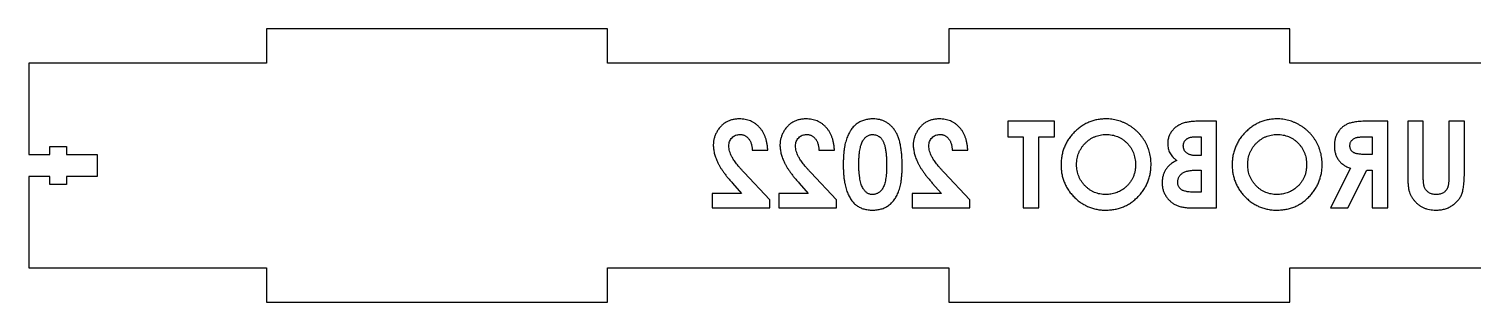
# Model space of a CAD drawing. Header units: millimetres. Extents: x -124 to 296, y -3 to 37.
# Drawn here: x -123.6 to 87.9, y -3.1 to 36.9 of the extents above; entities that cross this region are included whole.
import ezdxf

# ---------------------------------------------------------------- set-up
doc = ezdxf.new("R2010")
doc.units = ezdxf.units.MM

msp = doc.modelspace()

# ---------------------------------------------------------------- linework, layer by layer
at = {"color": 7, "linetype": 'Continuous', "lineweight": 25}
for p, q in [((-88.84, 36.88), (-88.84, 31.88)), ((-38.84, 36.88), (-88.84, 36.88)), ((-38.84, 31.88), (-38.84, 36.88)), ((11.16, 36.88), (11.16, 31.88)), ((61.16, 36.88), (11.16, 36.88)), ((61.16, 31.88), (61.16, 36.88)), ((-123.64, 31.88), (-123.64, 18.48)), ((-88.84, 31.88), (-123.64, 31.88)), ((11.16, 31.88), (-38.84, 31.88)), ((111.16, 31.88), (61.16, 31.88)), ((26.65, 23.37), (19.81, 23.37)), ((19.81, 23.37), (19.81, 21.09)), ((26.65, 21.09), (26.65, 23.37)), ((50.42, 23.37), (48.38, 23.37)), ((50.42, 10.67), (50.42, 23.37)), ((75.49, 23.37), (72.84, 23.37)), ((75.49, 10.67), (75.49, 23.37)), ((80.7, 23.37), (78.42, 23.37)), ((78.42, 23.37), (78.42, 15.8)), ((80.7, 15.41), (80.7, 23.37)), ((86.73, 23.37), (84.45, 23.37)), ((84.45, 23.37), (84.45, 15.11)), ((86.73, 15.8), (86.73, 23.37)), ((-120.56, 19.68), (-118.14, 19.68)), ((-120.56, 18.48), (-120.56, 19.68)), ((-118.14, 19.68), (-118.14, 18.48)), ((-17.64, 19.14), (-15.36, 19.14)), ((-7.87, 19.14), (-5.59, 19.14)), ((11.67, 19.14), (13.95, 19.14)), ((19.81, 21.09), (22.09, 21.09)), ((22.09, 21.09), (22.09, 10.67)), ((24.37, 21.09), (26.65, 21.09)), ((24.37, 10.67), (24.37, 21.09)), ((47.42, 21.09), (48.14, 21.09)), ((48.14, 21.09), (48.14, 18.32)), ((72.44, 21.09), (73.21, 21.09)), ((73.21, 21.09), (73.21, 18.49)), ((-123.64, 18.48), (-120.56, 18.48)), ((-118.14, 18.48), (-113.64, 18.48)), ((-113.64, 18.48), (-113.64, 15.28)), ((48.14, 18.32), (47.53, 18.32)), ((73.21, 18.49), (72.33, 18.49)), ((-123.64, 15.28), (-123.64, 1.88)), ((-120.56, 15.28), (-123.64, 15.28)), ((-120.56, 14.08), (-120.56, 15.28)), ((-118.14, 15.28), (-118.14, 14.08)), ((-113.64, 15.28), (-118.14, 15.28)), ((-15.04, 11.83), (-18.8, 15.83)), ((-5.27, 11.83), (-9.03, 15.83)), ((14.27, 11.83), (10.51, 15.83)), ((47.59, 16.21), (48.14, 16.21)), ((48.14, 16.21), (48.14, 12.95)), ((70.04, 16.47), (67.11, 10.67)), ((69.64, 10.67), (72.44, 16.21)), ((72.44, 16.21), (73.21, 16.21)), ((73.21, 16.21), (73.21, 10.67)), ((-118.14, 14.08), (-120.56, 14.08)), ((-19.23, 12.79), (-23.5, 12.79)), ((-23.5, 12.79), (-23.5, 10.67)), ((-20.55, 14.31), (-19.23, 12.79)), ((-9.46, 12.79), (-13.73, 12.79)), ((-13.73, 12.79), (-13.73, 10.67)), ((-10.78, 14.31), (-9.46, 12.79)), ((10.08, 12.79), (5.81, 12.79)), ((5.81, 12.79), (5.81, 10.67)), ((8.75, 14.31), (10.08, 12.79)), ((48.14, 12.95), (47.48, 12.95)), ((-23.5, 10.67), (-15.04, 10.67)), ((-15.04, 10.67), (-15.04, 11.83)), ((-13.73, 10.67), (-5.27, 10.67)), ((-5.27, 10.67), (-5.27, 11.83)), ((5.81, 10.67), (14.27, 10.67)), ((14.27, 10.67), (14.27, 11.83)), ((22.09, 10.67), (24.37, 10.67)), ((46.85, 10.67), (50.42, 10.67)), ((67.11, 10.67), (69.64, 10.67)), ((73.21, 10.67), (75.49, 10.67)), ((-123.64, 1.88), (-88.84, 1.88)), ((-88.84, 1.88), (-88.84, -3.12)), ((-38.84, 1.88), (11.16, 1.88)), ((-38.84, -3.12), (-38.84, 1.88)), ((11.16, 1.88), (11.16, -3.12)), ((61.16, 1.88), (111.16, 1.88)), ((61.16, -3.12), (61.16, 1.88)), ((-88.84, -3.12), (-38.84, -3.12)), ((11.16, -3.12), (61.16, -3.12))]:
    msp.add_line(p, q, dxfattribs=at)
for points, knots in [([(-19.53, 23.7), (-19.71, 23.69), (-20.06, 23.68), (-20.57, 23.59), (-21.04, 23.43), (-21.48, 23.21), (-21.89, 22.94), (-22.25, 22.61), (-22.57, 22.22), (-22.84, 21.78), (-23.06, 21.32), (-23.22, 20.85), (-23.32, 20.37), (-23.33, 20.05), (-23.34, 19.89)], [0, 0, 0, 0, 0.089615, 0.174949, 0.257548, 0.338901, 0.420053, 0.501401, 0.584252, 0.67037, 0.756473, 0.839207, 0.92012, 1, 1, 1, 1]), ([(-15.36, 19.14), (-15.37, 19.31), (-15.39, 19.65), (-15.47, 20.14), (-15.57, 20.6), (-15.71, 21.03), (-15.88, 21.44), (-16.08, 21.82), (-16.32, 22.16), (-16.59, 22.48), (-16.88, 22.77), (-17.2, 23.02), (-17.54, 23.23), (-17.9, 23.4), (-18.28, 23.54), (-18.68, 23.63), (-19.1, 23.69), (-19.38, 23.69), (-19.53, 23.7)], [0, 0, 0, 0, 0.0749399, 0.1464281, 0.214753, 0.2804215, 0.3436044, 0.4055426, 0.4661995, 0.5265381, 0.5859019, 0.6440896, 0.7016131, 0.7587536, 0.8166294, 0.8756555, 0.9366243, 1, 1, 1, 1]), ([(-9.76, 23.7), (-9.94, 23.69), (-10.29, 23.68), (-10.8, 23.59), (-11.27, 23.43), (-11.71, 23.21), (-12.12, 22.94), (-12.48, 22.61), (-12.8, 22.22), (-13.07, 21.78), (-13.29, 21.32), (-13.45, 20.85), (-13.55, 20.37), (-13.56, 20.05), (-13.57, 19.89)], [0, 0, 0, 0, 0.089615, 0.174949, 0.257548, 0.338901, 0.420053, 0.501401, 0.584252, 0.67037, 0.756473, 0.839207, 0.92012, 1, 1, 1, 1]), ([(-5.59, 19.14), (-5.6, 19.31), (-5.62, 19.65), (-5.7, 20.14), (-5.8, 20.6), (-5.94, 21.03), (-6.11, 21.44), (-6.31, 21.82), (-6.55, 22.16), (-6.82, 22.48), (-7.11, 22.77), (-7.43, 23.02), (-7.77, 23.23), (-8.13, 23.4), (-8.51, 23.54), (-8.91, 23.63), (-9.33, 23.69), (-9.61, 23.69), (-9.76, 23.7)], [0, 0, 0, 0, 0.07494, 0.146428, 0.214753, 0.280422, 0.343604, 0.405543, 0.466199, 0.526538, 0.585902, 0.64409, 0.701613, 0.758754, 0.816629, 0.875655, 0.936624, 1, 1, 1, 1]), ([(0.06, 23.7), (-0.05, 23.7), (-0.26, 23.69), (-0.58, 23.66), (-0.89, 23.6), (-1.19, 23.53), (-1.47, 23.43), (-1.75, 23.32), (-2.01, 23.18), (-2.26, 23.02), (-2.5, 22.83), (-2.72, 22.63), (-2.93, 22.4), (-3.12, 22.15), (-3.3, 21.88), (-3.47, 21.58), (-3.62, 21.26), (-3.76, 20.92), (-3.89, 20.55), (-4, 20.15), (-4.09, 19.71), (-4.16, 19.24), (-4.22, 18.73), (-4.26, 18.19), (-4.29, 17.61), (-4.29, 17.22), (-4.29, 17.02)], [0, 0, 0, 0, 0.036635, 0.072034, 0.106626, 0.140306, 0.173619, 0.206426, 0.239067, 0.271883, 0.30484, 0.338529, 0.372616, 0.407548, 0.443719, 0.481312, 0.520113, 0.560913, 0.604025, 0.650075, 0.699572, 0.752363, 0.808789, 0.868954, 0.932675, 1, 1, 1, 1]), ([(3.3, 21.97), (3.2, 22.11), (3.01, 22.38), (2.67, 22.73), (2.31, 23.03), (1.91, 23.27), (1.49, 23.47), (1.04, 23.6), (0.56, 23.68), (0.23, 23.69), (0.06, 23.7)], [0, 0, 0, 0, 0.132314, 0.2587, 0.380912, 0.500535, 0.620923, 0.742376, 0.868281, 1, 1, 1, 1]), ([(9.78, 23.7), (9.6, 23.69), (9.25, 23.68), (8.74, 23.59), (8.27, 23.43), (7.82, 23.21), (7.42, 22.94), (7.06, 22.61), (6.74, 22.22), (6.47, 21.78), (6.25, 21.32), (6.09, 20.85), (5.98, 20.37), (5.97, 20.05), (5.97, 19.89)], [0, 0, 0, 0, 0.089615, 0.174949, 0.257548, 0.338901, 0.420053, 0.501401, 0.584252, 0.67037, 0.756473, 0.839207, 0.92012, 1, 1, 1, 1]), ([(13.95, 19.14), (13.94, 19.31), (13.92, 19.65), (13.84, 20.14), (13.74, 20.6), (13.6, 21.03), (13.43, 21.44), (13.23, 21.82), (12.99, 22.16), (12.72, 22.48), (12.42, 22.77), (12.11, 23.02), (11.77, 23.23), (11.41, 23.4), (11.03, 23.54), (10.63, 23.63), (10.21, 23.69), (9.93, 23.69), (9.78, 23.7)], [0, 0, 0, 0, 0.0749399, 0.1464281, 0.214753, 0.2804215, 0.3436044, 0.4055426, 0.4661995, 0.5265381, 0.5859019, 0.6440896, 0.7016131, 0.7587536, 0.8166294, 0.8756555, 0.9366243, 1, 1, 1, 1]), ([(34.19, 23.7), (33.97, 23.69), (33.54, 23.68), (32.89, 23.59), (32.28, 23.43), (31.68, 23.22), (31.11, 22.94), (30.57, 22.6), (30.05, 22.2), (29.55, 21.75), (29.1, 21.25), (28.71, 20.72), (28.37, 20.17), (28.1, 19.58), (27.88, 18.97), (27.74, 18.33), (27.64, 17.67), (27.63, 17.21), (27.62, 16.98)], [0, 0, 0, 0, 0.063396, 0.125157, 0.185649, 0.245977, 0.306108, 0.367351, 0.429902, 0.49454, 0.559373, 0.62241, 0.684357, 0.745807, 0.80743, 0.869996, 0.933928, 1, 1, 1, 1]), ([(40.81, 17.03), (40.81, 17.18), (40.81, 17.48), (40.76, 17.92), (40.69, 18.35), (40.59, 18.78), (40.47, 19.19), (40.32, 19.6), (40.14, 19.99), (39.94, 20.38), (39.71, 20.75), (39.45, 21.11), (39.18, 21.44), (38.89, 21.75), (38.57, 22.04), (38.24, 22.32), (37.89, 22.57), (37.51, 22.81), (37.13, 23.02), (36.73, 23.2), (36.32, 23.35), (35.91, 23.48), (35.49, 23.58), (35.07, 23.65), (34.63, 23.69), (34.34, 23.7), (34.19, 23.7)], [0, 0, 0, 0, 0.0431143, 0.0856828, 0.1275943, 0.1690586, 0.210432, 0.2518112, 0.2934438, 0.3353809, 0.3774766, 0.4186885, 0.459873, 0.5008729, 0.5418728, 0.5832118, 0.6247632, 0.6669876, 0.7093697, 0.7511027, 0.7925684, 0.8335451, 0.8748274, 0.9160177, 0.9578592, 1, 1, 1, 1]), ([(48.38, 23.37), (48.24, 23.37), (47.96, 23.37), (47.57, 23.36), (47.2, 23.34), (46.86, 23.32), (46.55, 23.28), (46.27, 23.25), (46.02, 23.2), (45.87, 23.16), (45.79, 23.15)], [0, 0, 0, 0, 0.1639957, 0.3173286, 0.4580599, 0.5891584, 0.707952, 0.816322, 0.9135847, 1, 1, 1, 1]), ([(59.27, 23.7), (59.05, 23.69), (58.61, 23.68), (57.97, 23.59), (57.35, 23.43), (56.76, 23.22), (56.19, 22.94), (55.64, 22.6), (55.12, 22.2), (54.63, 21.75), (54.18, 21.25), (53.78, 20.72), (53.45, 20.17), (53.17, 19.58), (52.96, 18.97), (52.81, 18.33), (52.71, 17.67), (52.7, 17.21), (52.7, 16.98)], [0, 0, 0, 0, 0.063396, 0.125157, 0.185649, 0.245977, 0.306108, 0.367351, 0.429902, 0.49454, 0.559373, 0.62241, 0.684357, 0.745807, 0.80743, 0.869996, 0.933928, 1, 1, 1, 1]), ([(65.89, 17.03), (65.88, 17.18), (65.88, 17.48), (65.83, 17.92), (65.77, 18.35), (65.67, 18.78), (65.55, 19.19), (65.39, 19.6), (65.22, 19.99), (65.01, 20.38), (64.78, 20.75), (64.53, 21.11), (64.26, 21.44), (63.96, 21.75), (63.65, 22.04), (63.32, 22.32), (62.96, 22.57), (62.59, 22.81), (62.2, 23.02), (61.8, 23.2), (61.4, 23.35), (60.99, 23.48), (60.57, 23.58), (60.14, 23.65), (59.71, 23.69), (59.41, 23.7), (59.27, 23.7)], [0, 0, 0, 0, 0.043114, 0.085683, 0.127594, 0.169059, 0.210432, 0.251811, 0.293444, 0.335381, 0.377477, 0.418688, 0.459873, 0.500873, 0.541873, 0.583212, 0.624763, 0.666988, 0.70937, 0.751103, 0.792568, 0.833545, 0.874827, 0.916018, 0.957859, 1, 1, 1, 1]), ([(72.84, 23.37), (72.66, 23.37), (72.32, 23.37), (71.84, 23.35), (71.39, 23.32), (70.98, 23.28), (70.61, 23.23), (70.28, 23.17), (69.99, 23.1), (69.73, 23.01), (69.5, 22.91), (69.29, 22.79), (69.08, 22.66), (68.89, 22.52), (68.71, 22.36), (68.54, 22.18), (68.38, 21.99), (68.24, 21.78), (68.11, 21.56), (67.99, 21.34), (67.9, 21.1), (67.81, 20.85), (67.75, 20.59), (67.71, 20.32), (67.68, 20.05), (67.68, 19.86), (67.68, 19.76)], [0, 0, 0, 0, 0.072889, 0.1401861, 0.2022774, 0.2588951, 0.3104829, 0.3570952, 0.3985136, 0.4350375, 0.4692515, 0.502805, 0.5362104, 0.5693794, 0.6028015, 0.6366658, 0.6709287, 0.705803, 0.7411891, 0.7763043, 0.8120043, 0.847969, 0.8845218, 0.9219742, 0.9601982, 1, 1, 1, 1]), ([(-21.06, 19.73), (-21.06, 19.85), (-21.05, 20.07), (-20.95, 20.4), (-20.81, 20.69), (-20.6, 20.95), (-20.35, 21.16), (-20.07, 21.31), (-19.74, 21.4), (-19.52, 21.41), (-19.4, 21.42)], [0, 0, 0, 0, 0.132755, 0.257234, 0.378601, 0.501406, 0.623942, 0.743642, 0.868121, 1, 1, 1, 1]), ([(-19.4, 21.42), (-19.34, 21.42), (-19.22, 21.41), (-19.05, 21.38), (-18.88, 21.33), (-18.72, 21.27), (-18.57, 21.18), (-18.43, 21.07), (-18.29, 20.95), (-18.16, 20.8), (-18.05, 20.65), (-17.94, 20.47), (-17.86, 20.28), (-17.78, 20.08), (-17.73, 19.86), (-17.68, 19.63), (-17.65, 19.39), (-17.64, 19.22), (-17.64, 19.14)], [0, 0, 0, 0, 0.0564669, 0.1111641, 0.1649371, 0.2183218, 0.2723929, 0.3279763, 0.3852911, 0.4449029, 0.5068438, 0.5694882, 0.6341532, 0.7009761, 0.7708975, 0.8436256, 0.9196597, 1, 1, 1, 1]), ([(-11.29, 19.73), (-11.29, 19.85), (-11.28, 20.07), (-11.18, 20.4), (-11.04, 20.69), (-10.83, 20.95), (-10.58, 21.16), (-10.3, 21.31), (-9.97, 21.4), (-9.75, 21.41), (-9.63, 21.42)], [0, 0, 0, 0, 0.132755, 0.257234, 0.378601, 0.501406, 0.623942, 0.743642, 0.868121, 1, 1, 1, 1]), ([(-9.63, 21.42), (-9.57, 21.42), (-9.45, 21.41), (-9.28, 21.38), (-9.11, 21.33), (-8.95, 21.27), (-8.8, 21.18), (-8.66, 21.07), (-8.52, 20.95), (-8.39, 20.8), (-8.28, 20.65), (-8.18, 20.47), (-8.09, 20.28), (-8.01, 20.08), (-7.96, 19.86), (-7.91, 19.63), (-7.88, 19.39), (-7.88, 19.22), (-7.87, 19.14)], [0, 0, 0, 0, 0.056467, 0.111164, 0.164937, 0.218322, 0.272393, 0.327976, 0.385291, 0.444903, 0.506844, 0.569488, 0.634153, 0.700976, 0.770897, 0.843626, 0.91966, 1, 1, 1, 1]), ([(-2.01, 17.02), (-2.01, 17.22), (-2.01, 17.6), (-1.98, 18.16), (-1.94, 18.66), (-1.88, 19.12), (-1.8, 19.52), (-1.7, 19.89), (-1.59, 20.2), (-1.46, 20.46), (-1.31, 20.69), (-1.15, 20.88), (-0.99, 21.05), (-0.81, 21.18), (-0.62, 21.29), (-0.42, 21.36), (-0.21, 21.41), (-0.07, 21.41), (0.01, 21.42)], [0, 0, 0, 0, 0.112115, 0.215802, 0.310203, 0.395993, 0.47341, 0.542778, 0.604548, 0.659357, 0.708764, 0.755356, 0.798687, 0.840017, 0.880203, 0.919733, 0.959049, 1, 1, 1, 1]), ([(0.01, 21.42), (0.11, 21.41), (0.3, 21.4), (0.59, 21.33), (0.85, 21.2), (1.06, 21.06), (1.21, 20.92), (1.32, 20.79), (1.42, 20.65), (1.51, 20.49), (1.6, 20.31), (1.68, 20.11), (1.75, 19.9), (1.81, 19.67), (1.87, 19.41), (1.92, 19.13), (1.97, 18.82), (2, 18.49), (2.03, 18.12), (2.05, 17.73), (2.06, 17.31), (2.06, 17.02), (2.06, 16.87)], [0, 0, 0, 0, 0.053834, 0.105543, 0.158054, 0.211987, 0.240207, 0.269794, 0.301343, 0.334608, 0.370284, 0.408089, 0.448681, 0.492069, 0.538664, 0.590371, 0.646388, 0.707195, 0.772947, 0.843643, 0.919308, 1, 1, 1, 1]), ([(4.34, 16.9), (4.34, 17.18), (4.33, 17.72), (4.28, 18.51), (4.2, 19.23), (4.09, 19.9), (3.95, 20.5), (3.76, 21.05), (3.56, 21.54), (3.38, 21.83), (3.3, 21.97)], [0, 0, 0, 0, 0.1610711, 0.3107888, 0.4499038, 0.5783763, 0.6966172, 0.8059873, 0.9065617, 1, 1, 1, 1]), ([(8.25, 19.73), (8.25, 19.85), (8.26, 20.07), (8.35, 20.4), (8.5, 20.69), (8.71, 20.95), (8.95, 21.16), (9.24, 21.31), (9.57, 21.4), (9.79, 21.41), (9.91, 21.42)], [0, 0, 0, 0, 0.132755, 0.257234, 0.378601, 0.501406, 0.623942, 0.743642, 0.868121, 1, 1, 1, 1]), ([(9.91, 21.42), (9.97, 21.42), (10.09, 21.41), (10.26, 21.38), (10.43, 21.33), (10.59, 21.27), (10.74, 21.18), (10.88, 21.07), (11.02, 20.95), (11.14, 20.8), (11.26, 20.65), (11.36, 20.47), (11.45, 20.28), (11.52, 20.08), (11.58, 19.86), (11.62, 19.63), (11.66, 19.39), (11.66, 19.22), (11.67, 19.14)], [0, 0, 0, 0, 0.056467, 0.111164, 0.164937, 0.218322, 0.272393, 0.327976, 0.385291, 0.444903, 0.506844, 0.569488, 0.634153, 0.700976, 0.770897, 0.843626, 0.91966, 1, 1, 1, 1]), ([(29.9, 17.01), (29.91, 17.17), (29.91, 17.46), (29.97, 17.9), (30.07, 18.32), (30.21, 18.72), (30.39, 19.1), (30.61, 19.47), (30.86, 19.82), (31.16, 20.14), (31.48, 20.44), (31.82, 20.7), (32.18, 20.93), (32.56, 21.1), (32.95, 21.24), (33.36, 21.35), (33.79, 21.41), (34.08, 21.41), (34.23, 21.42)], [0, 0, 0, 0, 0.065939, 0.129791, 0.192175, 0.253617, 0.314719, 0.376282, 0.438973, 0.503175, 0.567329, 0.629651, 0.69065, 0.751238, 0.811754, 0.872788, 0.93554, 1, 1, 1, 1]), ([(34.23, 21.42), (34.38, 21.41), (34.67, 21.41), (35.1, 21.35), (35.51, 21.25), (35.91, 21.11), (36.28, 20.94), (36.64, 20.72), (36.98, 20.46), (37.3, 20.17), (37.58, 19.85), (37.84, 19.51), (38.05, 19.14), (38.23, 18.75), (38.36, 18.34), (38.46, 17.91), (38.52, 17.46), (38.53, 17.15), (38.53, 17)], [0, 0, 0, 0, 0.0646087, 0.1275118, 0.1885213, 0.2487082, 0.3085983, 0.3688122, 0.4298875, 0.4928024, 0.5557433, 0.6174853, 0.678969, 0.7401977, 0.8023601, 0.8662448, 0.9317068, 1, 1, 1, 1]), ([(45.79, 23.15), (45.7, 23.12), (45.51, 23.07), (45.24, 22.96), (44.99, 22.85), (44.75, 22.71), (44.52, 22.56), (44.31, 22.39), (44.12, 22.21), (43.94, 22.01), (43.78, 21.8), (43.64, 21.58), (43.52, 21.35), (43.42, 21.11), (43.35, 20.86), (43.29, 20.6), (43.26, 20.33), (43.26, 20.15), (43.25, 20.06)], [0, 0, 0, 0, 0.06875, 0.134909, 0.199721, 0.262974, 0.325357, 0.387336, 0.449407, 0.511118, 0.572473, 0.633077, 0.692861, 0.752561, 0.812738, 0.873479, 0.935776, 1, 1, 1, 1]), ([(54.98, 17.01), (54.98, 17.17), (54.99, 17.46), (55.05, 17.9), (55.15, 18.32), (55.29, 18.72), (55.46, 19.1), (55.68, 19.47), (55.94, 19.82), (56.23, 20.14), (56.55, 20.44), (56.89, 20.7), (57.25, 20.93), (57.63, 21.1), (58.02, 21.24), (58.43, 21.35), (58.86, 21.41), (59.15, 21.41), (59.3, 21.42)], [0, 0, 0, 0, 0.0659391, 0.1297911, 0.1921752, 0.253617, 0.3147191, 0.3762823, 0.438973, 0.5031747, 0.5673295, 0.629651, 0.6906499, 0.7512376, 0.8117541, 0.8727878, 0.9355396, 1, 1, 1, 1]), ([(59.3, 21.42), (59.45, 21.41), (59.74, 21.41), (60.17, 21.35), (60.59, 21.25), (60.98, 21.11), (61.36, 20.94), (61.71, 20.72), (62.05, 20.46), (62.37, 20.17), (62.66, 19.85), (62.91, 19.51), (63.13, 19.14), (63.3, 18.75), (63.44, 18.34), (63.53, 17.91), (63.6, 17.46), (63.6, 17.15), (63.61, 17)], [0, 0, 0, 0, 0.0646087, 0.1275118, 0.1885213, 0.2487082, 0.3085983, 0.3688122, 0.4298875, 0.4928024, 0.5557433, 0.6174853, 0.678969, 0.7401977, 0.8023601, 0.8662448, 0.9317068, 1, 1, 1, 1]), ([(-23.34, 19.89), (-23.34, 19.79), (-23.33, 19.6), (-23.3, 19.3), (-23.26, 19), (-23.19, 18.7), (-23.11, 18.39), (-23, 18.07), (-22.88, 17.75), (-22.74, 17.42), (-22.57, 17.08), (-22.38, 16.73), (-22.15, 16.36), (-21.89, 15.98), (-21.6, 15.58), (-21.28, 15.17), (-20.93, 14.74), (-20.68, 14.45), (-20.55, 14.31)], [0, 0, 0, 0, 0.045518, 0.091616, 0.139247, 0.188242, 0.238673, 0.290664, 0.34484, 0.400432, 0.459144, 0.522551, 0.590101, 0.66226, 0.739681, 0.821575, 0.90833, 1, 1, 1, 1]), ([(-18.8, 15.83), (-18.9, 15.95), (-19.12, 16.17), (-19.42, 16.5), (-19.69, 16.82), (-19.92, 17.12), (-20.14, 17.4), (-20.32, 17.66), (-20.48, 17.91), (-20.65, 18.2), (-20.81, 18.56), (-20.95, 18.96), (-21.04, 19.35), (-21.05, 19.61), (-21.06, 19.73)], [0, 0, 0, 0, 0.103844, 0.201115, 0.291116, 0.374348, 0.450707, 0.52004, 0.583258, 0.639578, 0.741537, 0.83506, 0.920873, 1, 1, 1, 1]), ([(-13.57, 19.89), (-13.57, 19.79), (-13.56, 19.6), (-13.53, 19.3), (-13.49, 19), (-13.42, 18.7), (-13.34, 18.39), (-13.24, 18.07), (-13.11, 17.75), (-12.97, 17.42), (-12.81, 17.08), (-12.61, 16.73), (-12.38, 16.36), (-12.12, 15.98), (-11.83, 15.58), (-11.51, 15.17), (-11.16, 14.74), (-10.91, 14.45), (-10.78, 14.31)], [0, 0, 0, 0, 0.045518, 0.091616, 0.139247, 0.188242, 0.238673, 0.290664, 0.34484, 0.400432, 0.459144, 0.522551, 0.590101, 0.66226, 0.739681, 0.821575, 0.90833, 1, 1, 1, 1]), ([(-9.03, 15.83), (-9.14, 15.95), (-9.35, 16.17), (-9.65, 16.5), (-9.92, 16.82), (-10.16, 17.12), (-10.37, 17.4), (-10.56, 17.66), (-10.71, 17.91), (-10.88, 18.2), (-11.04, 18.56), (-11.18, 18.96), (-11.27, 19.35), (-11.28, 19.61), (-11.29, 19.73)], [0, 0, 0, 0, 0.103844, 0.201115, 0.291116, 0.374348, 0.450707, 0.52004, 0.583258, 0.639578, 0.741537, 0.83506, 0.920873, 1, 1, 1, 1]), ([(5.97, 19.89), (5.97, 19.79), (5.97, 19.6), (6, 19.3), (6.05, 19), (6.12, 18.7), (6.2, 18.39), (6.3, 18.07), (6.43, 17.75), (6.57, 17.42), (6.73, 17.08), (6.93, 16.73), (7.16, 16.36), (7.41, 15.98), (7.7, 15.58), (8.03, 15.17), (8.38, 14.74), (8.63, 14.45), (8.75, 14.31)], [0, 0, 0, 0, 0.045518, 0.091616, 0.139247, 0.188242, 0.238673, 0.290664, 0.34484, 0.400432, 0.459144, 0.522551, 0.590101, 0.66226, 0.739681, 0.821575, 0.90833, 1, 1, 1, 1]), ([(10.51, 15.83), (10.4, 15.95), (10.19, 16.17), (9.89, 16.5), (9.62, 16.82), (9.38, 17.12), (9.17, 17.4), (8.98, 17.66), (8.83, 17.91), (8.66, 18.2), (8.5, 18.56), (8.36, 18.96), (8.27, 19.35), (8.25, 19.61), (8.25, 19.73)], [0, 0, 0, 0, 0.103844, 0.201115, 0.291116, 0.374348, 0.450707, 0.52004, 0.583258, 0.639578, 0.741537, 0.83506, 0.920873, 1, 1, 1, 1]), ([(43.25, 20.06), (43.26, 19.94), (43.27, 19.71), (43.32, 19.36), (43.42, 19.04), (43.56, 18.73), (43.74, 18.43), (43.97, 18.14), (44.25, 17.87), (44.46, 17.7), (44.57, 17.61)], [0, 0, 0, 0, 0.12327, 0.242641, 0.359427, 0.47555, 0.593898, 0.720202, 0.854465, 1, 1, 1, 1]), ([(45.53, 19.75), (45.54, 19.85), (45.55, 20.04), (45.64, 20.31), (45.79, 20.55), (45.96, 20.71), (46.13, 20.82), (46.27, 20.89), (46.42, 20.96), (46.59, 21.01), (46.78, 21.04), (46.98, 21.07), (47.2, 21.09), (47.35, 21.09), (47.42, 21.09)], [0, 0, 0, 0, 0.112332, 0.217189, 0.320776, 0.429446, 0.48689, 0.547348, 0.610552, 0.67854, 0.751006, 0.828563, 0.911494, 1, 1, 1, 1]), ([(47.53, 18.32), (47.45, 18.32), (47.29, 18.33), (47.06, 18.34), (46.85, 18.37), (46.65, 18.42), (46.47, 18.47), (46.31, 18.54), (46.16, 18.62), (45.99, 18.73), (45.8, 18.91), (45.64, 19.16), (45.55, 19.45), (45.54, 19.65), (45.53, 19.75)], [0, 0, 0, 0, 0.0887762, 0.1713771, 0.2481138, 0.3211612, 0.3880331, 0.4520914, 0.5122677, 0.5688662, 0.676936, 0.7810117, 0.8869176, 1, 1, 1, 1]), ([(67.68, 19.76), (67.68, 19.66), (67.68, 19.47), (67.71, 19.18), (67.75, 18.9), (67.82, 18.64), (67.9, 18.39), (68.01, 18.15), (68.12, 17.92), (68.26, 17.71), (68.42, 17.51), (68.6, 17.32), (68.79, 17.15), (69, 16.99), (69.23, 16.84), (69.49, 16.7), (69.75, 16.57), (69.94, 16.5), (70.04, 16.47)], [0, 0, 0, 0, 0.068741, 0.134789, 0.198536, 0.260386, 0.320962, 0.379904, 0.438503, 0.496154, 0.554265, 0.612749, 0.672513, 0.733646, 0.79679, 0.861936, 0.929398, 1, 1, 1, 1]), ([(69.96, 19.79), (69.96, 19.86), (69.96, 19.99), (70.01, 20.18), (70.09, 20.36), (70.2, 20.52), (70.34, 20.66), (70.5, 20.79), (70.69, 20.89), (70.85, 20.95), (71.01, 20.99), (71.15, 21.02), (71.31, 21.04), (71.49, 21.06), (71.7, 21.08), (71.92, 21.09), (72.17, 21.09), (72.35, 21.09), (72.44, 21.09)], [0, 0, 0, 0, 0.063769, 0.125262, 0.185414, 0.246807, 0.309422, 0.372533, 0.437733, 0.50575, 0.544013, 0.58837, 0.640389, 0.697897, 0.763272, 0.834979, 0.913874, 1, 1, 1, 1]), ([(72.33, 18.49), (72.22, 18.49), (72.01, 18.49), (71.71, 18.5), (71.44, 18.53), (71.19, 18.56), (70.97, 18.6), (70.78, 18.65), (70.61, 18.71), (70.47, 18.79), (70.35, 18.87), (70.24, 18.96), (70.15, 19.07), (70.08, 19.19), (70.02, 19.33), (69.98, 19.47), (69.96, 19.63), (69.96, 19.74), (69.96, 19.79)], [0, 0, 0, 0, 0.10554, 0.202086, 0.290685, 0.370553, 0.44267, 0.507675, 0.565573, 0.616455, 0.663331, 0.708862, 0.753412, 0.798515, 0.845064, 0.893873, 0.944708, 1, 1, 1, 1]), ([(-4.29, 17.02), (-4.29, 16.81), (-4.29, 16.41), (-4.26, 15.83), (-4.22, 15.29), (-4.16, 14.78), (-4.08, 14.3), (-3.99, 13.86), (-3.89, 13.45), (-3.76, 13.08), (-3.62, 12.74), (-3.46, 12.42), (-3.3, 12.13), (-3.13, 11.85), (-2.94, 11.61), (-2.74, 11.38), (-2.52, 11.18), (-2.3, 11), (-2.07, 10.85), (-1.82, 10.71), (-1.55, 10.6), (-1.27, 10.51), (-0.97, 10.44), (-0.66, 10.38), (-0.34, 10.35), (-0.12, 10.35), (0, 10.35)], [0, 0, 0, 0, 0.068491, 0.133077, 0.193829, 0.251083, 0.304401, 0.354408, 0.401295, 0.444701, 0.485692, 0.524676, 0.562307, 0.597947, 0.632474, 0.665752, 0.697985, 0.729586, 0.760825, 0.792355, 0.824313, 0.857156, 0.890927, 0.92596, 0.962061, 1, 1, 1, 1]), ([(-1.38, 13.5), (-1.44, 13.59), (-1.54, 13.79), (-1.67, 14.12), (-1.77, 14.5), (-1.86, 14.91), (-1.92, 15.38), (-1.98, 15.89), (-2, 16.44), (-2.01, 16.82), (-2.01, 17.02)], [0, 0, 0, 0, 0.088871, 0.186355, 0.294078, 0.412237, 0.541778, 0.682703, 0.835096, 1, 1, 1, 1]), ([(27.62, 16.98), (27.63, 16.76), (27.64, 16.31), (27.73, 15.65), (27.88, 15.02), (28.09, 14.41), (28.36, 13.83), (28.69, 13.28), (29.08, 12.76), (29.53, 12.26), (30.02, 11.82), (30.53, 11.42), (31.08, 11.09), (31.65, 10.82), (32.24, 10.6), (32.86, 10.45), (33.51, 10.36), (33.95, 10.35), (34.17, 10.35)], [0, 0, 0, 0, 0.065722, 0.129508, 0.191722, 0.253161, 0.314316, 0.375952, 0.43862, 0.502973, 0.567129, 0.629552, 0.690477, 0.751072, 0.811668, 0.872929, 0.935501, 1, 1, 1, 1]), ([(34.18, 12.63), (34.04, 12.63), (33.75, 12.64), (33.33, 12.7), (32.92, 12.8), (32.53, 12.93), (32.16, 13.11), (31.8, 13.33), (31.47, 13.59), (31.15, 13.89), (30.86, 14.21), (30.6, 14.56), (30.38, 14.92), (30.21, 15.3), (30.07, 15.7), (29.98, 16.13), (29.91, 16.56), (29.91, 16.86), (29.9, 17.01)], [0, 0, 0, 0, 0.064147, 0.126212, 0.186841, 0.246936, 0.307256, 0.368151, 0.430071, 0.493875, 0.557981, 0.62087, 0.682525, 0.744036, 0.805889, 0.868968, 0.933247, 1, 1, 1, 1]), ([(34.17, 10.35), (34.41, 10.35), (34.87, 10.36), (35.54, 10.46), (36.18, 10.61), (36.79, 10.83), (37.37, 11.11), (37.93, 11.45), (38.44, 11.86), (38.93, 12.32), (39.37, 12.82), (39.76, 13.35), (40.08, 13.91), (40.35, 14.49), (40.56, 15.09), (40.71, 15.71), (40.79, 16.36), (40.81, 16.8), (40.81, 17.03)], [0, 0, 0, 0, 0.066749, 0.131152, 0.193732, 0.255326, 0.316388, 0.378027, 0.440406, 0.504557, 0.568658, 0.630986, 0.692288, 0.752615, 0.8132, 0.874016, 0.936158, 1, 1, 1, 1]), ([(38.53, 17), (38.53, 16.82), (38.52, 16.48), (38.45, 15.98), (38.32, 15.51), (38.15, 15.07), (37.93, 14.66), (37.66, 14.27), (37.34, 13.92), (37.09, 13.71), (36.97, 13.6)], [0, 0, 0, 0, 0.134807, 0.264199, 0.388462, 0.509942, 0.63041, 0.750671, 0.873455, 1, 1, 1, 1]), ([(44.57, 17.61), (44.48, 17.57), (44.31, 17.48), (44.06, 17.33), (43.83, 17.17), (43.61, 17.01), (43.42, 16.83), (43.24, 16.65), (43.09, 16.46), (42.95, 16.26), (42.83, 16.06), (42.73, 15.84), (42.64, 15.61), (42.56, 15.38), (42.51, 15.13), (42.47, 14.88), (42.44, 14.62), (42.44, 14.44), (42.44, 14.35)], [0, 0, 0, 0, 0.072791, 0.142723, 0.209491, 0.274716, 0.336886, 0.397686, 0.457054, 0.515313, 0.572822, 0.630776, 0.689505, 0.748743, 0.809225, 0.870715, 0.934265, 1, 1, 1, 1]), ([(52.7, 16.98), (52.7, 16.76), (52.72, 16.31), (52.81, 15.65), (52.96, 15.02), (53.16, 14.41), (53.44, 13.83), (53.77, 13.28), (54.16, 12.76), (54.6, 12.26), (55.09, 11.82), (55.61, 11.42), (56.15, 11.09), (56.72, 10.82), (57.32, 10.6), (57.94, 10.45), (58.59, 10.36), (59.03, 10.35), (59.25, 10.35)], [0, 0, 0, 0, 0.065722, 0.129508, 0.191722, 0.253161, 0.314316, 0.375952, 0.43862, 0.502973, 0.567129, 0.629552, 0.690477, 0.751072, 0.811668, 0.872929, 0.935501, 1, 1, 1, 1]), ([(59.26, 12.63), (59.11, 12.63), (58.82, 12.64), (58.4, 12.7), (58, 12.8), (57.61, 12.93), (57.23, 13.11), (56.88, 13.33), (56.54, 13.59), (56.22, 13.89), (55.93, 14.21), (55.68, 14.56), (55.46, 14.92), (55.28, 15.3), (55.14, 15.7), (55.05, 16.13), (54.99, 16.56), (54.98, 16.86), (54.98, 17.01)], [0, 0, 0, 0, 0.064147, 0.126212, 0.186841, 0.246936, 0.307256, 0.368151, 0.430071, 0.493875, 0.557981, 0.62087, 0.682525, 0.744036, 0.805889, 0.868968, 0.933247, 1, 1, 1, 1]), ([(59.25, 10.35), (59.48, 10.35), (59.94, 10.36), (60.61, 10.46), (61.26, 10.61), (61.87, 10.83), (62.45, 11.11), (63, 11.45), (63.52, 11.86), (64, 12.32), (64.44, 12.82), (64.83, 13.35), (65.16, 13.91), (65.42, 14.49), (65.63, 15.09), (65.78, 15.71), (65.87, 16.36), (65.88, 16.8), (65.89, 17.03)], [0, 0, 0, 0, 0.066749, 0.131152, 0.193732, 0.255326, 0.316388, 0.378027, 0.440406, 0.504557, 0.568658, 0.630986, 0.692288, 0.752615, 0.8132, 0.874016, 0.936158, 1, 1, 1, 1]), ([(63.61, 17), (63.6, 16.82), (63.59, 16.48), (63.52, 15.98), (63.4, 15.51), (63.22, 15.07), (63, 14.66), (62.73, 14.27), (62.42, 13.92), (62.17, 13.71), (62.04, 13.6)], [0, 0, 0, 0, 0.134807, 0.264199, 0.388462, 0.509942, 0.63041, 0.750671, 0.873455, 1, 1, 1, 1]), ([(0, 10.35), (0.11, 10.35), (0.33, 10.35), (0.66, 10.38), (0.97, 10.44), (1.27, 10.51), (1.56, 10.6), (1.83, 10.72), (2.09, 10.85), (2.33, 11.01), (2.56, 11.19), (2.78, 11.39), (2.98, 11.61), (3.17, 11.85), (3.35, 12.11), (3.52, 12.4), (3.67, 12.71), (3.81, 13.04), (3.94, 13.4), (4.05, 13.79), (4.14, 14.22), (4.21, 14.69), (4.27, 15.19), (4.31, 15.73), (4.34, 16.3), (4.34, 16.69), (4.34, 16.9)], [0, 0, 0, 0, 0.038217, 0.074867, 0.110158, 0.144454, 0.17808, 0.211171, 0.243687, 0.275872, 0.308376, 0.341263, 0.37515, 0.409655, 0.445157, 0.482073, 0.520576, 0.560554, 0.603108, 0.648689, 0.697948, 0.750768, 0.807309, 0.867656, 0.931861, 1, 1, 1, 1]), ([(2.06, 16.87), (2.06, 16.68), (2.05, 16.31), (2.03, 15.77), (1.98, 15.29), (1.93, 14.85), (1.84, 14.46), (1.75, 14.11), (1.63, 13.8), (1.5, 13.55), (1.35, 13.33), (1.19, 13.14), (1.02, 12.98), (0.84, 12.85), (0.65, 12.75), (0.44, 12.68), (0.23, 12.63), (0.08, 12.63), (0.01, 12.63)], [0, 0, 0, 0, 0.110734, 0.212341, 0.305502, 0.389835, 0.46669, 0.535262, 0.596763, 0.651066, 0.701036, 0.74786, 0.791833, 0.834284, 0.875334, 0.916035, 0.957652, 1, 1, 1, 1]), ([(44.72, 14.44), (44.72, 14.5), (44.73, 14.63), (44.76, 14.83), (44.81, 15), (44.88, 15.17), (44.98, 15.33), (45.09, 15.48), (45.23, 15.61), (45.39, 15.74), (45.57, 15.85), (45.78, 15.95), (46.01, 16.03), (46.28, 16.09), (46.57, 16.15), (46.89, 16.18), (47.23, 16.2), (47.47, 16.21), (47.59, 16.21)], [0, 0, 0, 0, 0.052826, 0.102892, 0.151698, 0.199578, 0.247224, 0.295723, 0.346254, 0.398507, 0.45429, 0.514042, 0.579093, 0.650037, 0.727451, 0.811452, 0.902476, 1, 1, 1, 1]), ([(78.42, 15.8), (78.42, 15.64), (78.42, 15.35), (78.43, 14.92), (78.45, 14.54), (78.47, 14.18), (78.5, 13.87), (78.54, 13.59), (78.58, 13.35), (78.64, 13.08), (78.75, 12.76), (78.93, 12.4), (79.16, 12.04), (79.42, 11.7), (79.72, 11.38), (80.05, 11.1), (80.41, 10.86), (80.78, 10.67), (81.19, 10.52), (81.62, 10.42), (82.08, 10.36), (82.4, 10.35), (82.57, 10.35)], [0, 0, 0, 0, 0.05854, 0.112568, 0.16178, 0.206487, 0.246457, 0.282, 0.313213, 0.339806, 0.389413, 0.440473, 0.493955, 0.549978, 0.606488, 0.661319, 0.714691, 0.767918, 0.821939, 0.878107, 0.937203, 1, 1, 1, 1]), ([(78.42, 15.8), (78.42, 15.64), (78.42, 15.35), (78.43, 14.92), (78.45, 14.54), (78.47, 14.18), (78.5, 13.87), (78.54, 13.59), (78.58, 13.35), (78.64, 13.08), (78.75, 12.76), (78.93, 12.4), (79.16, 12.04), (79.42, 11.7), (79.72, 11.38), (80.05, 11.1), (80.41, 10.86), (80.78, 10.67), (81.19, 10.52), (81.62, 10.42), (82.08, 10.36), (82.4, 10.35), (82.57, 10.35)], [0, 0, 0, 0, 0.05854, 0.112568, 0.16178, 0.206487, 0.246457, 0.282, 0.313213, 0.339806, 0.389413, 0.440473, 0.493955, 0.549978, 0.606488, 0.661319, 0.714691, 0.767918, 0.821939, 0.878107, 0.937203, 1, 1, 1, 1]), ([(82.62, 12.63), (82.52, 12.63), (82.31, 12.63), (82.03, 12.69), (81.76, 12.78), (81.52, 12.91), (81.31, 13.07), (81.12, 13.25), (80.98, 13.45), (80.89, 13.64), (80.84, 13.81), (80.8, 13.96), (80.77, 14.14), (80.74, 14.34), (80.73, 14.57), (80.71, 14.83), (80.7, 15.11), (80.7, 15.31), (80.7, 15.41)], [0, 0, 0, 0, 0.078833, 0.15371, 0.224678, 0.294809, 0.362715, 0.427103, 0.48865, 0.5509, 0.585046, 0.625272, 0.671466, 0.72455, 0.783265, 0.849073, 0.921296, 1, 1, 1, 1]), ([(82.62, 12.63), (82.52, 12.63), (82.31, 12.63), (82.03, 12.69), (81.76, 12.78), (81.52, 12.91), (81.31, 13.07), (81.12, 13.25), (80.98, 13.45), (80.89, 13.64), (80.84, 13.81), (80.8, 13.96), (80.77, 14.14), (80.74, 14.34), (80.73, 14.57), (80.71, 14.83), (80.7, 15.11), (80.7, 15.31), (80.7, 15.41)], [0, 0, 0, 0, 0.078833, 0.15371, 0.224678, 0.294809, 0.362715, 0.427103, 0.48865, 0.5509, 0.585046, 0.625272, 0.671466, 0.72455, 0.783265, 0.849073, 0.921296, 1, 1, 1, 1]), ([(82.57, 10.35), (82.68, 10.35), (82.89, 10.35), (83.21, 10.38), (83.52, 10.43), (83.81, 10.5), (84.1, 10.59), (84.38, 10.7), (84.64, 10.83), (84.89, 10.98), (85.13, 11.14), (85.35, 11.31), (85.55, 11.5), (85.74, 11.69), (85.91, 11.9), (86.06, 12.11), (86.19, 12.33), (86.31, 12.57), (86.41, 12.84), (86.49, 13.14), (86.57, 13.48), (86.62, 13.87), (86.67, 14.29), (86.71, 14.76), (86.72, 15.26), (86.73, 15.61), (86.73, 15.8)], [0, 0, 0, 0, 0.041715, 0.082303, 0.121572, 0.160067, 0.197994, 0.235566, 0.273005, 0.31009, 0.346846, 0.382484, 0.417271, 0.451332, 0.484853, 0.518031, 0.551069, 0.584171, 0.619467, 0.659158, 0.703472, 0.75284, 0.806844, 0.866142, 0.930502, 1, 1, 1, 1]), ([(82.57, 10.35), (82.68, 10.35), (82.89, 10.35), (83.21, 10.38), (83.52, 10.43), (83.81, 10.5), (84.1, 10.59), (84.38, 10.7), (84.64, 10.83), (84.89, 10.98), (85.13, 11.14), (85.35, 11.31), (85.55, 11.5), (85.74, 11.69), (85.91, 11.9), (86.06, 12.11), (86.19, 12.33), (86.31, 12.57), (86.41, 12.84), (86.49, 13.14), (86.57, 13.48), (86.62, 13.87), (86.67, 14.29), (86.71, 14.76), (86.72, 15.26), (86.73, 15.61), (86.73, 15.8)], [0, 0, 0, 0, 0.041715, 0.082303, 0.121572, 0.160067, 0.197994, 0.235566, 0.273005, 0.31009, 0.346846, 0.382484, 0.417271, 0.451332, 0.484853, 0.518031, 0.551069, 0.584171, 0.619467, 0.659158, 0.703472, 0.75284, 0.806844, 0.866142, 0.930502, 1, 1, 1, 1]), ([(84.45, 15.11), (84.45, 15.02), (84.45, 14.86), (84.44, 14.62), (84.42, 14.4), (84.4, 14.2), (84.38, 14.02), (84.35, 13.86), (84.31, 13.72), (84.25, 13.56), (84.16, 13.38), (84.02, 13.2), (83.85, 13.03), (83.65, 12.88), (83.42, 12.77), (83.18, 12.68), (82.9, 12.64), (82.72, 12.63), (82.62, 12.63)], [0, 0, 0, 0, 0.072219, 0.13949, 0.20037, 0.256433, 0.307804, 0.353659, 0.39442, 0.430156, 0.496666, 0.562018, 0.628755, 0.69741, 0.768079, 0.841338, 0.918336, 1, 1, 1, 1]), ([(84.45, 15.11), (84.45, 15.02), (84.45, 14.86), (84.44, 14.62), (84.42, 14.4), (84.4, 14.2), (84.38, 14.02), (84.35, 13.86), (84.31, 13.72), (84.25, 13.56), (84.16, 13.38), (84.02, 13.2), (83.85, 13.03), (83.65, 12.88), (83.42, 12.77), (83.18, 12.68), (82.9, 12.64), (82.72, 12.63), (82.62, 12.63)], [0, 0, 0, 0, 0.072219, 0.13949, 0.20037, 0.256433, 0.307804, 0.353659, 0.39442, 0.430156, 0.496666, 0.562018, 0.628755, 0.69741, 0.768079, 0.841338, 0.918336, 1, 1, 1, 1]), ([(0.01, 12.63), (-0.06, 12.63), (-0.2, 12.63), (-0.41, 12.67), (-0.6, 12.74), (-0.78, 12.84), (-0.95, 12.97), (-1.11, 13.12), (-1.26, 13.3), (-1.34, 13.43), (-1.38, 13.5)], [0, 0, 0, 0, 0.1240354, 0.242846, 0.3603417, 0.4790424, 0.5993341, 0.7254885, 0.8585494, 1, 1, 1, 1]), ([(36.97, 13.6), (36.87, 13.52), (36.67, 13.37), (36.34, 13.17), (36.01, 13), (35.67, 12.86), (35.31, 12.76), (34.94, 12.68), (34.57, 12.63), (34.31, 12.63), (34.18, 12.63)], [0, 0, 0, 0, 0.127991, 0.253098, 0.376184, 0.498936, 0.621526, 0.745707, 0.871575, 1, 1, 1, 1]), ([(42.44, 14.35), (42.45, 14.17), (42.46, 13.83), (42.56, 13.33), (42.74, 12.85), (42.98, 12.4), (43.28, 12), (43.62, 11.64), (44, 11.34), (44.35, 11.13), (44.66, 11), (44.91, 10.91), (45.18, 10.83), (45.48, 10.78), (45.79, 10.73), (46.12, 10.7), (46.48, 10.68), (46.72, 10.67), (46.85, 10.67)], [0, 0, 0, 0, 0.080259, 0.158391, 0.236258, 0.315105, 0.393222, 0.468731, 0.542781, 0.617708, 0.656365, 0.69708, 0.740697, 0.786729, 0.835579, 0.88725, 0.941898, 1, 1, 1, 1]), ([(47.48, 12.95), (47.35, 12.95), (47.1, 12.95), (46.75, 12.97), (46.42, 13), (46.13, 13.04), (45.87, 13.09), (45.65, 13.16), (45.45, 13.23), (45.29, 13.32), (45.16, 13.43), (45.04, 13.54), (44.94, 13.66), (44.86, 13.8), (44.79, 13.94), (44.75, 14.1), (44.72, 14.26), (44.72, 14.38), (44.72, 14.44)], [0, 0, 0, 0, 0.109567, 0.210657, 0.302002, 0.385143, 0.459013, 0.524719, 0.583227, 0.634208, 0.681186, 0.726275, 0.770113, 0.81408, 0.857994, 0.903339, 0.950545, 1, 1, 1, 1]), ([(62.04, 13.6), (61.94, 13.52), (61.74, 13.37), (61.42, 13.17), (61.09, 13), (60.74, 12.86), (60.39, 12.76), (60.02, 12.68), (59.64, 12.63), (59.39, 12.63), (59.26, 12.63)], [0, 0, 0, 0, 0.127991, 0.253098, 0.376184, 0.498936, 0.621526, 0.745707, 0.871575, 1, 1, 1, 1])]:
    msp.add_open_spline(points, degree=3, knots=knots, dxfattribs=at)

doc.saveas('drawing.dxf')
